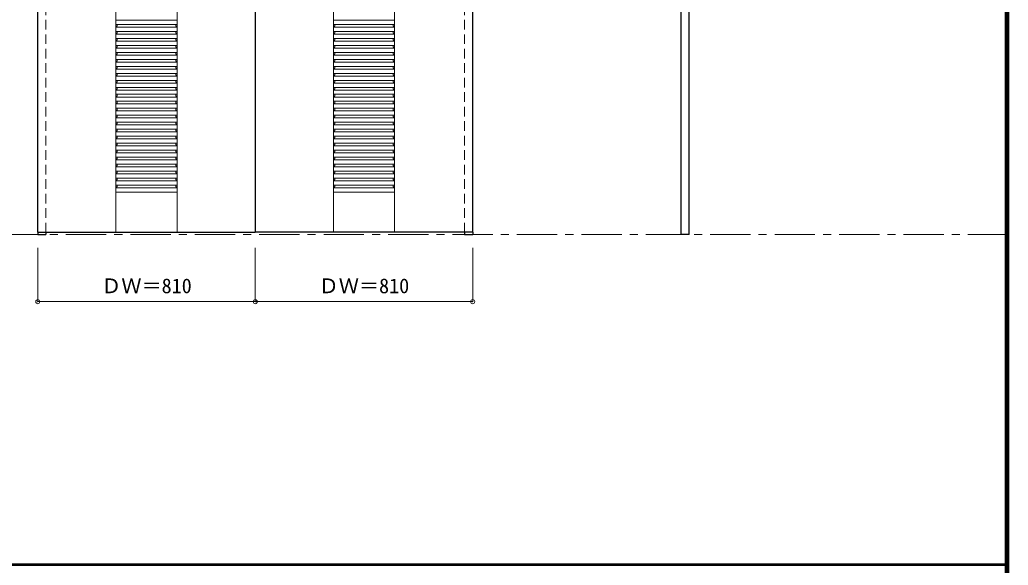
# Model space of a CAD drawing. Units: millimetres, scale not verified. Extents: x -6000 to 5700, y -4307 to 4260.
# Drawn here: x 2018 to 5700, y 186 to 2218 of the extents above; entities that cross this region are included whole.
import ezdxf
from ezdxf.enums import TextEntityAlignment as Align

# ---------------------------------------------------------------- set-up
doc = ezdxf.new("R2010")
doc.units = ezdxf.units.MM
doc.header["$LTSCALE"] = 30
doc.header["$PDMODE"] = 32
doc.header["$PDSIZE"] = 15
doc.linetypes.add('CHAIN1', pattern=[8, 5, -1, 1, -1])
doc.linetypes.add('DASHED1', pattern=[1.8, 1.2, -0.6])
for name, color, linetype, lineweight in [('0-1_通り芯', 7, 'CHAIN1', 18), ('0-2_扉', 3, 'Continuous', 25), ('0-3_仕上げ', 4, 'Continuous', 9), ('0-4_枠', 3, 'Continuous', 25), ('0-B_寸法', 7, 'Continuous', 9), ('F-1_枠', 6, 'Continuous', 40)]:
    doc.layers.add(name, color=color, linetype=linetype, lineweight=lineweight)
doc.styles.add('ＭＳ ゴシック', font='')
doc.styles.get('ＭＳ ゴシック').set_extended_font_data('MS Gothic')

msp = doc.modelspace()

# ---------------------------------------------------------------- linework, layer by layer
at = {"layer": '0-1_通り芯'}
msp.add_line((-5490, 1418), (5690, 1418), dxfattribs=at)
at = {"layer": '0-2_扉'}
for p in [(2895, 3409.5), (2895, 3409.5), (2085, 1426.5), (3705, 1426.5)]:
    msp.add_line(p, (2895, 1426.5), dxfattribs=at)
for points in [[(2085, 1426.5), (2085, 3409.5), (2895, 3409.5)], [(3705, 1426.5), (3705, 3409.5), (2895, 3409.5)]]:
    msp.add_lwpolyline(points, dxfattribs=at)
at = {"layer": '0-3_仕上げ', "color": 7, "lineweight": 18}
for p, q in [((2376, 1426.5), (2376, 3409.5)), ((2604, 1426.5), (2604, 3409.5)), ((3186, 1426.5), (3186, 3409.5)), ((3414, 1426.5), (3414, 3409.5)), ((2604, 1576.5), (2376, 1576.5)), ((3186, 1576.5), (3414, 1576.5))]:
    msp.add_line(p, q, dxfattribs=at)
at = {"layer": '0-3_仕上げ'}
for p, q in [((2604, 2216.5), (2376, 2216.5)), ((3186, 2216.5), (3414, 2216.5)), ((2604, 2200.5), (2376, 2200.5)), ((2381, 2194.08), (2376, 2194.08)), ((2604, 2190.5), (2376, 2190.5)), ((2604, 2174.5), (2376, 2174.5)), ((2381, 2200.5), (2381, 2194.08)), ((2381, 2174.5), (2381, 2168.08)), ((2599, 2200.5), (2599, 2194.08)), ((2604, 2194.08), (2599, 2194.08)), ((2599, 2174.5), (2599, 2168.08)), ((3186, 2200.5), (3414, 2200.5)), ((3186, 2194.08), (3191, 2194.08)), ((3186, 2190.5), (3414, 2190.5)), ((3186, 2174.5), (3414, 2174.5)), ((3191, 2200.5), (3191, 2194.08)), ((3191, 2174.5), (3191, 2168.08)), ((3409, 2200.5), (3409, 2194.08)), ((3409, 2194.08), (3414, 2194.08)), ((3409, 2174.5), (3409, 2168.08)), ((2381, 2168.08), (2376, 2168.08)), ((2604, 2164.5), (2376, 2164.5)), ((2604, 2148.5), (2376, 2148.5)), ((2381, 2142.08), (2376, 2142.08)), ((2604, 2138.5), (2376, 2138.5)), ((2381, 2148.5), (2381, 2142.08)), ((2604, 2168.08), (2599, 2168.08)), ((2599, 2148.5), (2599, 2142.08)), ((2604, 2142.08), (2599, 2142.08)), ((3186, 2168.08), (3191, 2168.08)), ((3186, 2164.5), (3414, 2164.5)), ((3186, 2148.5), (3414, 2148.5)), ((3186, 2142.08), (3191, 2142.08)), ((3186, 2138.5), (3414, 2138.5)), ((3191, 2148.5), (3191, 2142.08)), ((3409, 2168.08), (3414, 2168.08)), ((3409, 2148.5), (3409, 2142.08)), ((3409, 2142.08), (3414, 2142.08)), ((2604, 2122.5), (2376, 2122.5)), ((2381, 2116.08), (2376, 2116.08)), ((2604, 2112.5), (2376, 2112.5)), ((2381, 2122.5), (2381, 2116.08)), ((2599, 2122.5), (2599, 2116.08)), ((2604, 2116.08), (2599, 2116.08)), ((3186, 2122.5), (3414, 2122.5)), ((3186, 2116.08), (3191, 2116.08)), ((3186, 2112.5), (3414, 2112.5)), ((3191, 2122.5), (3191, 2116.08)), ((3409, 2122.5), (3409, 2116.08)), ((3409, 2116.08), (3414, 2116.08)), ((2604, 2096.5), (2376, 2096.5)), ((2381, 2090.08), (2376, 2090.08)), ((2604, 2086.5), (2376, 2086.5)), ((2604, 2070.5), (2376, 2070.5)), ((2381, 2064.08), (2376, 2064.08)), ((2381, 2096.5), (2381, 2090.08)), ((2381, 2070.5), (2381, 2064.08)), ((2599, 2096.5), (2599, 2090.08)), ((2604, 2090.08), (2599, 2090.08)), ((2599, 2070.5), (2599, 2064.08)), ((2604, 2064.08), (2599, 2064.08)), ((3186, 2096.5), (3414, 2096.5)), ((3186, 2090.08), (3191, 2090.08)), ((3186, 2086.5), (3414, 2086.5)), ((3186, 2070.5), (3414, 2070.5)), ((3186, 2064.08), (3191, 2064.08)), ((3191, 2096.5), (3191, 2090.08)), ((3191, 2070.5), (3191, 2064.08)), ((3409, 2096.5), (3409, 2090.08)), ((3409, 2090.08), (3414, 2090.08)), ((3409, 2070.5), (3409, 2064.08)), ((3409, 2064.08), (3414, 2064.08)), ((2604, 2060.5), (2376, 2060.5)), ((2604, 2044.5), (2376, 2044.5)), ((2381, 2038.08), (2376, 2038.08)), ((2604, 2034.5), (2376, 2034.5)), ((2381, 2044.5), (2381, 2038.08)), ((2599, 2044.5), (2599, 2038.08)), ((2604, 2038.08), (2599, 2038.08)), ((3186, 2060.5), (3414, 2060.5)), ((3186, 2044.5), (3414, 2044.5)), ((3186, 2038.08), (3191, 2038.08)), ((3186, 2034.5), (3414, 2034.5)), ((3191, 2044.5), (3191, 2038.08)), ((3409, 2044.5), (3409, 2038.08)), ((3409, 2038.08), (3414, 2038.08)), ((2604, 2018.5), (2376, 2018.5)), ((2381, 2012.08), (2376, 2012.08)), ((2604, 2008.5), (2376, 2008.5)), ((2604, 1992.5), (2376, 1992.5)), ((2381, 2018.5), (2381, 2012.08)), ((2381, 1992.5), (2381, 1986.08)), ((2599, 2018.5), (2599, 2012.08)), ((2604, 2012.08), (2599, 2012.08)), ((2599, 1992.5), (2599, 1986.08)), ((3186, 2018.5), (3414, 2018.5)), ((3186, 2012.08), (3191, 2012.08)), ((3186, 2008.5), (3414, 2008.5)), ((3186, 1992.5), (3414, 1992.5)), ((3191, 2018.5), (3191, 2012.08)), ((3191, 1992.5), (3191, 1986.08)), ((3409, 2018.5), (3409, 2012.08)), ((3409, 2012.08), (3414, 2012.08)), ((3409, 1992.5), (3409, 1986.08)), ((2381, 1986.08), (2376, 1986.08)), ((2604, 1982.5), (2376, 1982.5)), ((2604, 1966.5), (2376, 1966.5)), ((2381, 1960.08), (2376, 1960.08)), ((2604, 1956.5), (2376, 1956.5)), ((2381, 1966.5), (2381, 1960.08)), ((2604, 1986.08), (2599, 1986.08)), ((2599, 1966.5), (2599, 1960.08)), ((2604, 1960.08), (2599, 1960.08)), ((3186, 1986.08), (3191, 1986.08)), ((3186, 1982.5), (3414, 1982.5)), ((3186, 1966.5), (3414, 1966.5)), ((3186, 1960.08), (3191, 1960.08)), ((3186, 1956.5), (3414, 1956.5)), ((3191, 1966.5), (3191, 1960.08)), ((3409, 1986.08), (3414, 1986.08)), ((3409, 1966.5), (3409, 1960.08)), ((3409, 1960.08), (3414, 1960.08)), ((2604, 1940.5), (2376, 1940.5)), ((2381, 1934.08), (2376, 1934.08)), ((2604, 1930.5), (2376, 1930.5)), ((2381, 1940.5), (2381, 1934.08)), ((2599, 1940.5), (2599, 1934.08)), ((2604, 1934.08), (2599, 1934.08)), ((3186, 1940.5), (3414, 1940.5)), ((3186, 1934.08), (3191, 1934.08)), ((3186, 1930.5), (3414, 1930.5)), ((3191, 1940.5), (3191, 1934.08)), ((3409, 1940.5), (3409, 1934.08)), ((3409, 1934.08), (3414, 1934.08)), ((2604, 1914.5), (2376, 1914.5)), ((2381, 1908.08), (2376, 1908.08)), ((2604, 1904.5), (2376, 1904.5)), ((2604, 1888.5), (2376, 1888.5)), ((2381, 1882.08), (2376, 1882.08)), ((2604, 1878.5), (2376, 1878.5)), ((2381, 1914.5), (2381, 1908.08)), ((2381, 1888.5), (2381, 1882.08)), ((2599, 1914.5), (2599, 1908.08)), ((2604, 1908.08), (2599, 1908.08)), ((2599, 1888.5), (2599, 1882.08)), ((2604, 1882.08), (2599, 1882.08)), ((3186, 1914.5), (3414, 1914.5)), ((3186, 1908.08), (3191, 1908.08)), ((3186, 1904.5), (3414, 1904.5)), ((3186, 1888.5), (3414, 1888.5)), ((3186, 1882.08), (3191, 1882.08)), ((3186, 1878.5), (3414, 1878.5)), ((3191, 1914.5), (3191, 1908.08)), ((3191, 1888.5), (3191, 1882.08)), ((3409, 1914.5), (3409, 1908.08)), ((3409, 1908.08), (3414, 1908.08)), ((3409, 1888.5), (3409, 1882.08)), ((3409, 1882.08), (3414, 1882.08)), ((2604, 1862.5), (2376, 1862.5)), ((2381, 1856.08), (2376, 1856.08)), ((2604, 1852.5), (2376, 1852.5)), ((2381, 1862.5), (2381, 1856.08)), ((2599, 1862.5), (2599, 1856.08)), ((2604, 1856.08), (2599, 1856.08)), ((3186, 1862.5), (3414, 1862.5)), ((3186, 1856.08), (3191, 1856.08)), ((3186, 1852.5), (3414, 1852.5)), ((3191, 1862.5), (3191, 1856.08)), ((3409, 1862.5), (3409, 1856.08)), ((3409, 1856.08), (3414, 1856.08)), ((2604, 1836.5), (2376, 1836.5)), ((2381, 1830.08), (2376, 1830.08)), ((2604, 1826.5), (2376, 1826.5)), ((2604, 1810.5), (2376, 1810.5)), ((2381, 1836.5), (2381, 1830.08)), ((2381, 1810.5), (2381, 1804.08)), ((2599, 1836.5), (2599, 1830.08)), ((2604, 1830.08), (2599, 1830.08)), ((2599, 1810.5), (2599, 1804.08)), ((3186, 1836.5), (3414, 1836.5)), ((3186, 1830.08), (3191, 1830.08)), ((3186, 1826.5), (3414, 1826.5)), ((3186, 1810.5), (3414, 1810.5)), ((3191, 1836.5), (3191, 1830.08)), ((3191, 1810.5), (3191, 1804.08)), ((3409, 1836.5), (3409, 1830.08)), ((3409, 1830.08), (3414, 1830.08)), ((3409, 1810.5), (3409, 1804.08)), ((2381, 1804.08), (2376, 1804.08)), ((2604, 1800.5), (2376, 1800.5)), ((2604, 1784.5), (2376, 1784.5)), ((2381, 1778.08), (2376, 1778.08)), ((2604, 1774.5), (2376, 1774.5)), ((2381, 1784.5), (2381, 1778.08)), ((2604, 1804.08), (2599, 1804.08)), ((2599, 1784.5), (2599, 1778.08)), ((2604, 1778.08), (2599, 1778.08)), ((3186, 1804.08), (3191, 1804.08)), ((3186, 1800.5), (3414, 1800.5)), ((3186, 1784.5), (3414, 1784.5)), ((3186, 1778.08), (3191, 1778.08)), ((3186, 1774.5), (3414, 1774.5)), ((3191, 1784.5), (3191, 1778.08)), ((3409, 1804.08), (3414, 1804.08)), ((3409, 1784.5), (3409, 1778.08)), ((3409, 1778.08), (3414, 1778.08)), ((2604, 1758.5), (2376, 1758.5)), ((2381, 1752.08), (2376, 1752.08)), ((2604, 1748.5), (2376, 1748.5)), ((2604, 1732.5), (2376, 1732.5)), ((2381, 1758.5), (2381, 1752.08)), ((2381, 1732.5), (2381, 1726.08)), ((2599, 1758.5), (2599, 1752.08)), ((2604, 1752.08), (2599, 1752.08)), ((2599, 1732.5), (2599, 1726.08)), ((3186, 1758.5), (3414, 1758.5)), ((3186, 1752.08), (3191, 1752.08)), ((3186, 1748.5), (3414, 1748.5)), ((3186, 1732.5), (3414, 1732.5)), ((3191, 1758.5), (3191, 1752.08)), ((3191, 1732.5), (3191, 1726.08)), ((3409, 1758.5), (3409, 1752.08)), ((3409, 1752.08), (3414, 1752.08)), ((3409, 1732.5), (3409, 1726.08)), ((2381, 1726.08), (2376, 1726.08)), ((2604, 1722.5), (2376, 1722.5)), ((2604, 1706.5), (2376, 1706.5)), ((2381, 1700.08), (2376, 1700.08)), ((2604, 1696.5), (2376, 1696.5)), ((2381, 1706.5), (2381, 1700.08)), ((2604, 1726.08), (2599, 1726.08)), ((2599, 1706.5), (2599, 1700.08)), ((2604, 1700.08), (2599, 1700.08)), ((3186, 1726.08), (3191, 1726.08)), ((3186, 1722.5), (3414, 1722.5)), ((3186, 1706.5), (3414, 1706.5)), ((3186, 1700.08), (3191, 1700.08)), ((3186, 1696.5), (3414, 1696.5)), ((3191, 1706.5), (3191, 1700.08)), ((3409, 1726.08), (3414, 1726.08)), ((3409, 1706.5), (3409, 1700.08)), ((3409, 1700.08), (3414, 1700.08)), ((2604, 1680.5), (2376, 1680.5)), ((2381, 1674.08), (2376, 1674.08)), ((2604, 1670.5), (2376, 1670.5)), ((2381, 1680.5), (2381, 1674.08)), ((2599, 1680.5), (2599, 1674.08)), ((2604, 1674.08), (2599, 1674.08)), ((3186, 1680.5), (3414, 1680.5)), ((3186, 1674.08), (3191, 1674.08)), ((3186, 1670.5), (3414, 1670.5)), ((3191, 1680.5), (3191, 1674.08)), ((3409, 1680.5), (3409, 1674.08)), ((3409, 1674.08), (3414, 1674.08)), ((2604, 1654.5), (2376, 1654.5)), ((2381, 1648.08), (2376, 1648.08)), ((2604, 1644.5), (2376, 1644.5)), ((2604, 1628.5), (2376, 1628.5)), ((2381, 1622.08), (2376, 1622.08)), ((2381, 1654.5), (2381, 1648.08)), ((2381, 1628.5), (2381, 1622.08)), ((2599, 1654.5), (2599, 1648.08)), ((2604, 1648.08), (2599, 1648.08)), ((2599, 1628.5), (2599, 1622.08)), ((2604, 1622.08), (2599, 1622.08)), ((3186, 1654.5), (3414, 1654.5)), ((3186, 1648.08), (3191, 1648.08)), ((3186, 1644.5), (3414, 1644.5)), ((3186, 1628.5), (3414, 1628.5)), ((3186, 1622.08), (3191, 1622.08)), ((3191, 1654.5), (3191, 1648.08)), ((3191, 1628.5), (3191, 1622.08)), ((3409, 1654.5), (3409, 1648.08)), ((3409, 1648.08), (3414, 1648.08)), ((3409, 1628.5), (3409, 1622.08)), ((3409, 1622.08), (3414, 1622.08)), ((2604, 1618.5), (2376, 1618.5)), ((2604, 1602.5), (2376, 1602.5)), ((2381, 1596.08), (2376, 1596.08)), ((2604, 1592.5), (2376, 1592.5)), ((2381, 1602.5), (2381, 1596.08)), ((2599, 1602.5), (2599, 1596.08)), ((2604, 1596.08), (2599, 1596.08)), ((3186, 1618.5), (3414, 1618.5)), ((3186, 1602.5), (3414, 1602.5)), ((3186, 1596.08), (3191, 1596.08)), ((3186, 1592.5), (3414, 1592.5)), ((3191, 1602.5), (3191, 1596.08)), ((3409, 1602.5), (3409, 1596.08)), ((3409, 1596.08), (3414, 1596.08))]:
    msp.add_line(p, q, dxfattribs=at)
at = {"layer": '0-4_枠'}
for p, q in [((4482, 1418), (4482, 3453)), ((4512, 1418), (4512, 3453)), ((2085, 1426.5), (2085, 1418)), ((2085, 1418), (2115, 1418)), ((2115, 1426.5), (2115, 1418)), ((3675, 1426.5), (3675, 1418)), ((3675, 1418), (3705, 1418)), ((3705, 1426.5), (3705, 1418)), ((4512, 1418), (4482, 1418))]:
    msp.add_line(p, q, dxfattribs=at)
at = {"layer": '0-4_枠', "color": 4, "linetype": 'DASHED1', "lineweight": 9}
for p, q in [((2085, 1426), (2085, 3423)), ((2115, 1426), (2115, 3423)), ((3675, 1426), (3675, 3423)), ((3705, 1426), (3705, 3423))]:
    msp.add_line(p, q, dxfattribs=at)
at = {"layer": '0-B_寸法', "color": 4}
for p, q in [((2085, 1168), (2085, 1368)), ((2895, 1168), (2895, 1368)), ((3705, 1168), (3705, 1368)), ((2085, 1168), (3705, 1168))]:
    msp.add_line(p, q, dxfattribs=at)
at = {"layer": '0-B_寸法'}
for p in [(2085, 1168), (2895, 1168), (3705, 1168)]:
    msp.add_point(p, dxfattribs=at)
at = {"layer": 'F-1_枠'}
for p, q in [((5690, 4175), (5690, -4205)), ((5695, 4175), (5695, -4205)), ((5700, 4175), (5700, -4205)), ((-6000, 190.5), (5700, 190.5)), ((-6000, 187.5), (5700, 187.5))]:
    msp.add_line(p, q, dxfattribs=at)

# ---------------------------------------------------------------- texts
at = {"layer": '0-B_寸法', "style": 'ＭＳ ゴシック'}
for p in [(2321.25, 1183), (3131.25, 1183)]:
    msp.add_text('ＤＷ＝810', height=54.99, dxfattribs=at).set_placement(p, align=Align.BOTTOM_LEFT)

doc.saveas('drawing.dxf')
